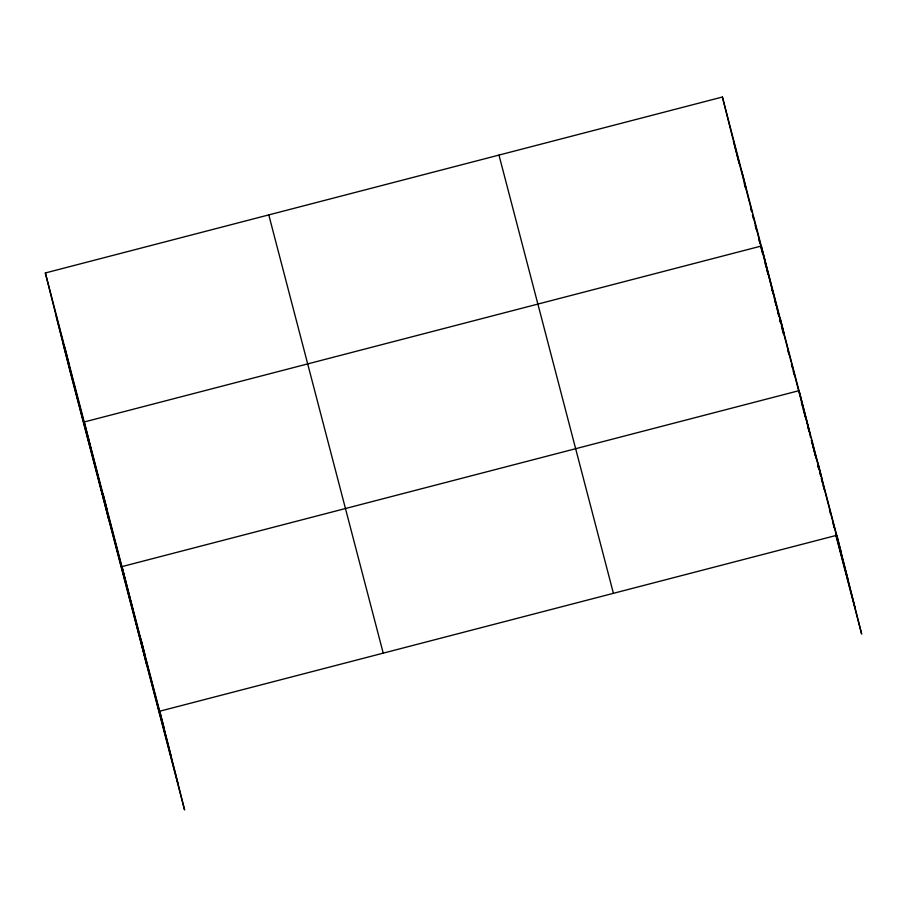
<?xml version="1.0" encoding="UTF-8"?>
<svg xmlns="http://www.w3.org/2000/svg" width="907" height="907" viewBox="0 0 907 907"><rect width="100%" height="100%" fill="white"/><g stroke="black" fill="none" stroke-linecap="round" stroke-linejoin="round"><path stroke-width="1.36" d="M835.642 534.438L861.65 634.038L836.844 535.266L159.791 711.201L184.597 809.974L70.156 371.734L45.35 272.962L722.403 97.026L840.993 551.773M751.756 211.116L733.366 140.687L736.382 152.671M753.173 216.535L771.925 288.335L761.313 246.024L84.26 421.97L109.067 520.743M791.153 361.995L772.276 289.684L773.614 295.013M791.516 363.356L810.042 434.306L799.078 390.645L122.026 566.592L146.832 665.353M811.47 439.759L820.733 475.234M821.447 477.966L847.807 578.927M744.284 183.554L745.339 187.613M750.645 207.93L751.71 212M752.413 214.71L753.479 218.768M755.248 225.537L756.313 229.607M758.785 239.085L759.851 243.155M760.554 245.865L762.674 253.983M765.157 263.472L766.211 267.531M766.925 270.241L767.98 274.311M771.517 287.848L772.583 291.918M775.054 301.396L776.12 305.466M777.889 312.235L778.943 316.294M781.437 325.84L782.503 329.933M787.854 350.397L788.92 354.49M791.414 364.036L792.48 368.129M793.194 370.861L794.26 374.954M801.391 402.243L802.457 406.336M803.171 409.057L805.314 417.243M807.808 426.8L808.874 430.893M809.588 433.614L810.654 437.707M811.368 440.439L812.434 444.532M813.148 447.264L815.28 455.45M818.851 469.089L817.774 464.996L818.772 469.055M819.565 471.821L820.631 475.914M821.345 478.647L822.411 482.739M823.125 485.46L824.191 489.553M829.531 510.017L830.608 514.11M833.102 523.668L834.168 527.761M835.948 534.574L854.836 606.885M498.975 155.086L613.415 593.325M268.778 214.902L383.219 653.142M45.35 272.962L163.94 727.72M56.313 316.622L170.754 754.862M63.343 344.592L177.783 782.832M817.955 462.955L822.105 479.463M812.389 443.625L814.395 451.618M815.064 454.282L816.062 458.273M780.19 318.334L784.34 334.853M774.283 297.677L776.29 305.67M776.959 308.335L778.966 316.316M782.367 329.865L783.387 333.935M741.858 171.525L746.008 188.044M722.403 97.026L733.026 139.327M737.051 155.335L739.058 163.328M140.902 638.891L145.052 655.41M103.137 494.281L107.287 510.788M64.805 347.472L68.955 363.979M780.723 323.107L779.657 319.015L780.666 323.085"/></g></svg>
